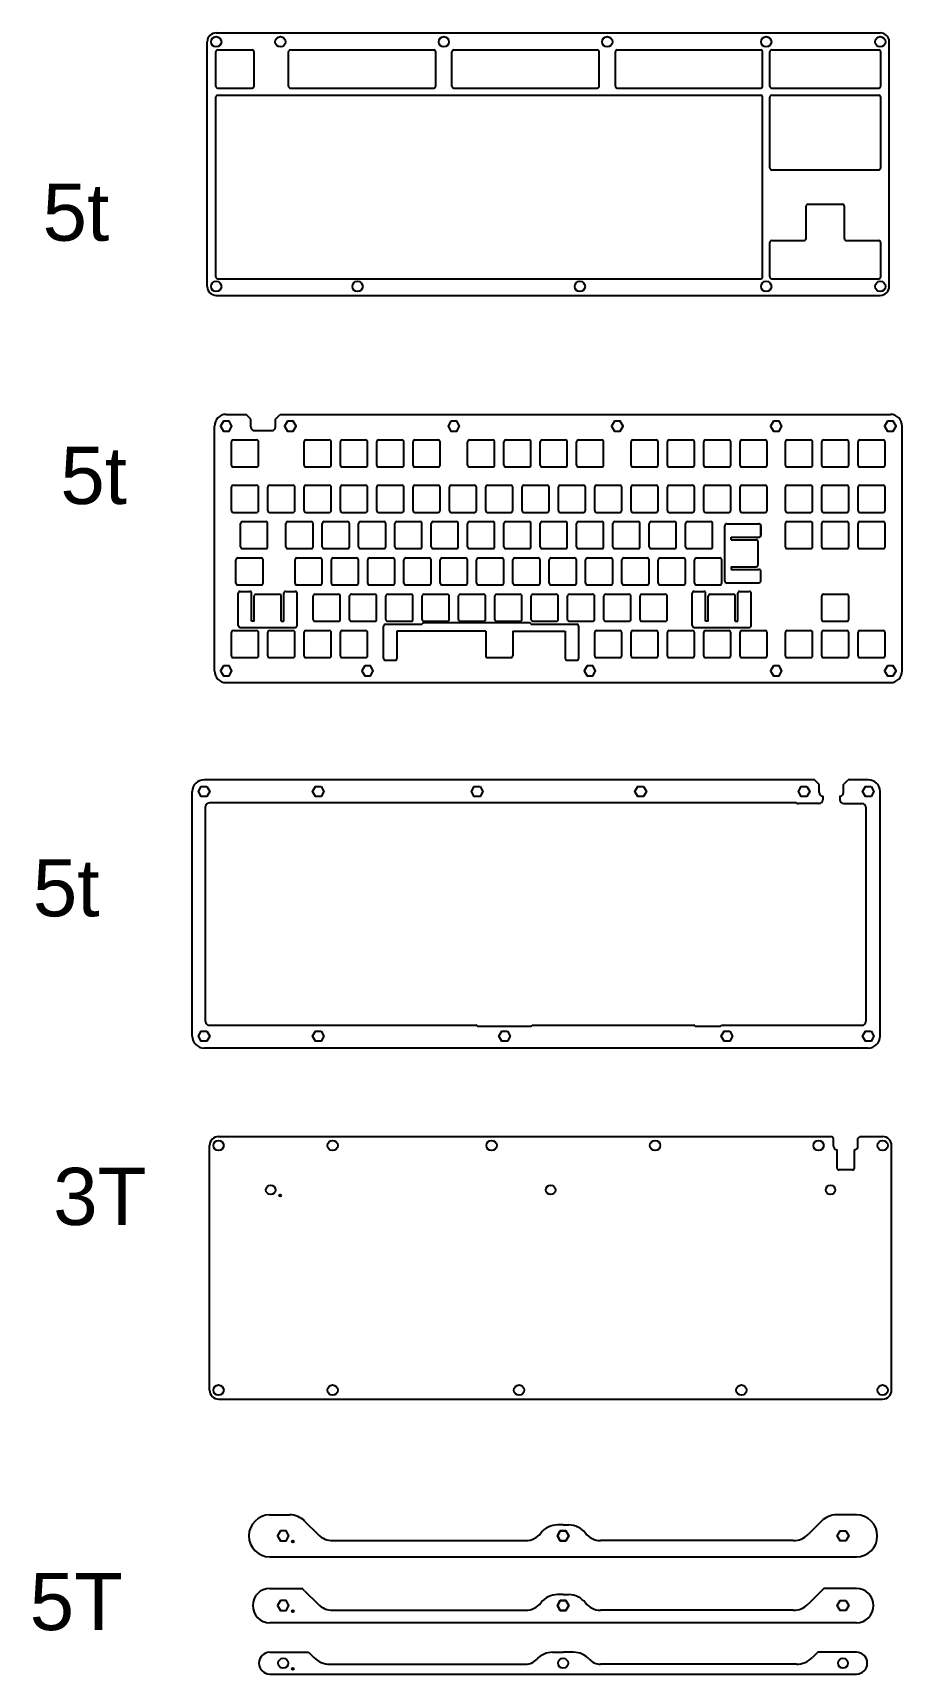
# Model space of a CAD drawing. Header units: millimetres. Extents: x 565 to 1021, y 423 to 1284.
import ezdxf

# ---------------------------------------------------------------- set-up
doc = ezdxf.new("R2010")
doc.units = ezdxf.units.MM
for name, color, linetype in [('받침5t', 40, 'Continuous'), ('상판5t', 10, 'Continuous'), ('중간판5t', 110, 'Continuous'), ('중상판5t', 2, 'Continuous'), ('하판3t', 210, 'Continuous')]:
    doc.layers.add(name, color=color, linetype=linetype)
doc.styles.get("Standard").update_dxf_attribs({"font": 'arial.ttf'})

# ---------------------------------------------------------------- blocks, each defined once
blk = doc.blocks.new('switch hole for acrylic')
for p, q in [((-7.1, -6.1), (-7.1, 6.1)), ((-6.1, 7.1), (6.1, 7.1)), ((7.1, -6.1), (7.1, 6.1)), ((-6.1, -7.1), (6.1, -7.1))]:
    blk.add_line(p, q)
for centre, start, end in [((-6.1, 6.1), 90, 180), ((6.1, 6.1), 0, 90), ((-6.1, -6.1), 180, 270), ((6.1, -6.1), 270, 0)]:
    blk.add_arc(centre, 1, start, end)

msp = doc.modelspace()

# ---------------------------------------------------------------- linework, layer by layer
at = {"layer": '받침5t'}
for p, q in [((689.24, 506.6), (699.68, 506.6)), ((707.46, 503.38), (714.52, 496.32)), ((843.02, 501.35), (840.09, 501.35)), ((843.02, 501.35), (845.95, 501.35)), ((978.58, 503.38), (971.52, 496.32)), ((996.8, 506.6), (986.36, 506.6)), ((722.3, 493.1), (823.4, 493.1)), ((963.74, 493.1), (862.64, 493.1)), ((689.24, 484.6), (996.8, 484.6)), ((689.24, 468.04), (706.01, 468.04)), ((707.46, 466.82), (714.52, 459.76)), ((978.58, 466.82), (971.52, 459.76)), ((996.8, 468.04), (980.03, 468.04)), ((722.3, 456.54), (823.4, 456.54)), ((843.02, 464.79), (840.09, 464.79)), ((843.02, 464.79), (845.95, 464.79)), ((963.74, 456.54), (862.64, 456.54)), ((996.8, 450.04), (689.24, 450.04)), ((689.24, 434.54), (709.49, 434.54)), ((709.49, 434.54), (712.22, 431.8)), ((837.49, 434.54), (843.02, 434.54)), ((848.55, 434.54), (843.02, 434.54)), ((976.55, 434.54), (973.82, 431.8)), ((996.8, 434.54), (976.55, 434.54)), ((689.24, 423.04), (996.8, 423.04)), ((720.71, 428.29), (823.4, 428.29)), ((965.33, 428.29), (862.64, 428.29))]:
    msp.add_line(p, q, dxfattribs=at)
for points in [[(694.74, 498.2), (693.24, 495.6), (694.74, 493), (697.74, 493), (699.24, 495.6), (697.74, 498.2)], [(841.52, 498.2), (840.02, 495.6), (841.52, 493), (844.52, 493), (846.02, 495.6), (844.52, 498.2)], [(844.52, 498.2), (846.02, 495.6), (844.52, 493), (841.52, 493), (840.02, 495.6), (841.52, 498.2)], [(991.3, 498.2), (992.8, 495.6), (991.3, 493), (988.3, 493), (986.8, 495.6), (988.3, 498.2)], [(694.74, 461.64), (693.24, 459.04), (694.74, 456.44), (697.74, 456.44), (699.24, 459.04), (697.74, 461.64)], [(841.52, 461.64), (840.02, 459.04), (841.52, 456.44), (844.52, 456.44), (846.02, 459.04), (844.52, 461.64)], [(844.52, 461.64), (846.02, 459.04), (844.52, 456.44), (841.52, 456.44), (840.02, 459.04), (841.52, 461.64)], [(991.3, 461.64), (992.8, 459.04), (991.3, 456.44), (988.3, 456.44), (986.8, 459.04), (988.3, 461.64)]]:
    msp.add_lwpolyline(points, close=True, dxfattribs=at)
for centre, radius in [((701.24, 492.6), 0.5), ((701.24, 456.04), 0.5), ((696.24, 428.79), 2.6), ((843.02, 428.79), 2.6), ((843.02, 428.79), 2.6), ((989.8, 428.79), 2.6), ((701.24, 425.79), 0.5)]:
    msp.add_circle(centre, radius, dxfattribs=at)
for centre, radius, start, end in [((689.24, 495.6), 11, 90, 270), ((699.68, 495.6), 11, 45, 90), ((840.09, 490.35), 11, 90, 142.6168), ((845.95, 490.35), 11, 37.3832, 90), ((986.36, 495.6), 11, 90, 135), ((996.8, 495.6), 11, 270, 90), ((722.3, 504.1), 11, 225, 270), ((823.4, 503.1), 10, 270, 322.6168), ((862.64, 503.1), 10, 217.3832, 270), ((963.74, 504.1), 11, 270, 315), ((689.24, 459.04), 9, 90, 270), ((699.68, 459.04), 11, 45, 54.9032), ((986.36, 459.04), 11, 125.0968, 135), ((996.8, 459.04), 9, 270, 90), ((722.3, 467.54), 11, 225, 270), ((823.4, 466.54), 10, 270, 322.6168), ((840.09, 453.79), 11, 90, 142.6168), ((845.95, 453.79), 11, 37.3832, 90), ((862.64, 466.54), 10, 217.3832, 270), ((963.74, 467.54), 11, 270, 315), ((689.24, 428.79), 5.75, 90, 270), ((720.71, 440.29), 12, 225, 270), ((823.4, 436.29), 8, 270, 317.85164), ((837.49, 423.54), 11, 90, 137.85164), ((848.55, 423.54), 11, 42.14836, 90), ((862.64, 436.29), 8, 222.14836, 270), ((965.33, 440.29), 12, 270, 315), ((996.8, 428.79), 5.75, 270, 90)]:
    msp.add_arc(centre, radius, start, end, dxfattribs=at)
at = {"layer": '상판5t'}
for p, q in [((661.1, 1284.02), (1009.37, 1284.02)), ((656.4, 1151.01), (656.4, 1279.32)), ((661.9, 1275.07), (679.95, 1275.07)), ((700, 1275.07), (775.2, 1275.07)), ((785.73, 1275.07), (860.93, 1275.07)), ((871.45, 1275.07), (946.65, 1275.07)), ((952.42, 1275.07), (1008.57, 1275.07)), ((1014.07, 1151.01), (1014.07, 1279.32)), ((660.9, 1256.02), (660.9, 1274.07)), ((680.95, 1256.02), (680.95, 1274.07)), ((699, 1256.02), (699, 1274.07)), ((776.2, 1256.02), (776.2, 1274.07)), ((784.73, 1256.02), (784.73, 1274.07)), ((861.93, 1256.02), (861.93, 1274.07)), ((870.45, 1256.02), (870.45, 1274.07)), ((947.65, 1256.02), (947.65, 1274.07)), ((951.42, 1256.02), (951.42, 1274.07)), ((1009.57, 1256.02), (1009.57, 1274.07)), ((660.9, 1156.01), (660.9, 1250.26)), ((661.9, 1255.02), (679.95, 1255.02)), ((661.9, 1251.26), (946.65, 1251.26)), ((700, 1255.02), (775.2, 1255.02)), ((785.73, 1255.02), (860.93, 1255.02)), ((871.45, 1255.02), (946.65, 1255.02)), ((947.65, 1156.01), (947.65, 1250.26)), ((951.42, 1213.16), (951.42, 1250.26)), ((952.42, 1255.02), (1008.57, 1255.02)), ((952.42, 1251.26), (1008.57, 1251.26)), ((1009.57, 1213.16), (1009.57, 1250.26)), ((952.42, 1212.16), (1008.57, 1212.16)), ((970.47, 1176.06), (970.47, 1193.11)), ((971.47, 1194.11), (989.52, 1194.11)), ((990.52, 1176.06), (990.52, 1193.11)), ((951.42, 1156.01), (951.42, 1174.06)), ((952.42, 1175.06), (969.47, 1175.06)), ((991.52, 1175.06), (1008.57, 1175.06)), ((1009.57, 1156.01), (1009.57, 1174.06)), ((661.9, 1155.01), (946.65, 1155.01)), ((952.42, 1155.01), (1008.57, 1155.01)), ((661.1, 1146.31), (1009.37, 1146.31))]:
    msp.add_line(p, q, dxfattribs=at)
for centre in [(661.1, 1279.32), (694.74, 1279.32), (780.47, 1279.32), (866.19, 1279.32), (949.54, 1279.32), (1009.37, 1279.32), (661.1, 1151.01), (735.22, 1151.01), (851.81, 1151.01), (949.54, 1151.01), (1009.37, 1151.01)]:
    msp.add_circle(centre, 2.7, dxfattribs=at)
for centre, radius, start, end in [((661.1, 1279.32), 4.7, 90, 180), ((1009.37, 1279.32), 4.7, 0, 90), ((661.9, 1274.07), 1, 90, 180), ((679.95, 1274.07), 1, 360, 90), ((700, 1274.07), 1, 90, 180), ((775.2, 1274.07), 1, 0, 90), ((785.73, 1274.07), 1, 90, 180), ((860.93, 1274.07), 1, 360, 90), ((871.45, 1274.07), 1, 90, 180), ((946.65, 1274.07), 1, 360, 90), ((952.42, 1274.07), 1, 90, 180), ((1008.57, 1274.07), 1, 360, 90), ((661.9, 1256.02), 1, 180, 270), ((661.9, 1250.26), 1, 90, 180), ((679.95, 1256.02), 1, 270, 360), ((700, 1256.02), 1, 180, 270), ((775.2, 1256.02), 1, 270, 0), ((785.73, 1256.02), 1, 180, 270), ((860.93, 1256.02), 1, 270, 360), ((871.45, 1256.02), 1, 180, 270), ((946.65, 1256.02), 1, 270, 360), ((946.65, 1250.26), 1, 360, 90), ((952.42, 1256.02), 1, 180, 270), ((952.42, 1250.26), 1, 90, 180), ((1008.57, 1256.02), 1, 270, 360), ((1008.57, 1250.26), 1, 360, 90), ((952.42, 1213.16), 1, 180, 270), ((1008.57, 1213.16), 1, 270, 360), ((971.47, 1193.11), 1, 90, 180), ((989.52, 1193.11), 1, 360, 90), ((952.42, 1174.06), 1, 90, 180), ((969.47, 1176.06), 1, 270, 0), ((991.52, 1176.06), 1, 180, 270), ((1008.57, 1174.06), 1, 360, 90), ((661.9, 1156.01), 1, 180, 270), ((946.65, 1156.01), 1, 270, 360), ((952.42, 1156.01), 1, 180, 270), ((1008.57, 1156.01), 1, 270, 360), ((661.1, 1151.01), 4.7, 180, 270), ((1009.37, 1151.01), 4.7, 270, 0)]:
    msp.add_arc(centre, radius, start, end, dxfattribs=at)
at = {"layer": '중간판5t'}
for p, q in [((974.79, 892.21), (654.77, 892.21)), ((977.29, 889.71), (974.79, 892.21)), ((977.29, 885.66), (977.29, 889.71)), ((990.08, 889.71), (992.58, 892.21)), ((990.08, 885.66), (990.08, 889.71)), ((1003.03, 892.21), (992.58, 892.21)), ((648.57, 757.7), (648.57, 886.01)), ((964.7, 880.16), (657.57, 880.16)), ((977.18, 879.76), (966.44, 879.76)), ((979.18, 883.67), (979.18, 881.76)), ((988.18, 883.67), (988.18, 881.76)), ((990.18, 879.76), (999.73, 879.76)), ((1009.23, 757.7), (1009.23, 886.01)), ((655.57, 765.4), (655.57, 878.16)), ((1001.73, 877.76), (1001.73, 765.4)), ((657.57, 763.4), (797.21, 763.4)), ((798.53, 762.9), (825.35, 762.9)), ((826.85, 763.4), (911.51, 763.4)), ((912.83, 762.9), (924.96, 762.9)), ((926.08, 763.4), (999.73, 763.4)), ((1003.03, 751.5), (654.77, 751.5))]:
    msp.add_line(p, q, dxfattribs=at)
for points in [[(656.27, 888.61), (657.77, 886.01), (656.27, 883.41), (653.27, 883.41), (651.77, 886.01), (653.27, 888.61)], [(716.1, 888.61), (717.6, 886.01), (716.1, 883.41), (713.1, 883.41), (711.6, 886.01), (713.1, 888.61)], [(799.45, 888.61), (800.95, 886.01), (799.45, 883.41), (796.44, 883.41), (794.94, 886.01), (796.44, 888.61)], [(885.17, 888.61), (886.67, 886.01), (885.17, 883.41), (882.17, 883.41), (880.67, 886.01), (882.17, 888.61)], [(970.9, 888.61), (972.4, 886.01), (970.9, 883.41), (967.89, 883.41), (966.39, 886.01), (967.89, 888.61)], [(1004.53, 888.61), (1006.03, 886.01), (1004.53, 883.41), (1001.53, 883.41), (1000.03, 886.01), (1001.53, 888.61)], [(656.27, 760.3), (657.77, 757.7), (656.27, 755.1), (653.27, 755.1), (651.77, 757.7), (653.27, 760.3)], [(716.1, 760.3), (717.6, 757.7), (716.1, 755.1), (713.1, 755.1), (711.6, 757.7), (713.1, 760.3)], [(813.83, 760.3), (815.33, 757.7), (813.83, 755.1), (810.82, 755.1), (809.32, 757.7), (810.82, 760.3)], [(930.41, 760.3), (931.92, 757.7), (930.41, 755.1), (927.41, 755.1), (925.91, 757.7), (927.41, 760.3)], [(1004.53, 760.3), (1006.03, 757.7), (1004.53, 755.1), (1001.53, 755.1), (1000.03, 757.7), (1001.53, 760.3)]]:
    msp.add_lwpolyline(points, close=True, dxfattribs=at)
for centre, radius, start, end in [((654.77, 886.01), 6.2, 90, 180), ((1003.03, 886.01), 6.2, 0, 90), ((657.57, 878.16), 2, 90, 180), ((964.7, 878.16), 2, 64.15807, 90), ((966.44, 881.76), 2, 244.15807, 270), ((977.18, 881.76), 2, 270, 0), ((979.29, 885.66), 2, 180, 266.93915), ((988.08, 885.66), 2, 273.06085, 0), ((990.18, 881.76), 2, 180, 270), ((999.73, 877.76), 2, 0, 90), ((654.77, 757.7), 6.2, 180, 270), ((657.57, 765.4), 2, 180, 270), ((797.21, 762.4), 1, 48.59038, 90), ((798.53, 763.9), 1, 228.59038, 270), ((825.35, 765.4), 2.5, 270, 306.8699), ((911.51, 762.4), 1, 48.59038, 90), ((912.83, 763.9), 1, 228.59038, 270), ((924.96, 764.4), 1.5, 270, 318.18969), ((999.73, 765.4), 2, 270, 0), ((1003.03, 757.7), 6.2, 270, 0)]:
    msp.add_arc(centre, radius, start, end, dxfattribs=at)
at = {"layer": '중상판5t'}
for p, q in [((660.17, 949.37), (660.17, 1077.68)), ((666.37, 1083.88), (676.82, 1083.88)), ((679.32, 1081.38), (676.82, 1083.88)), ((679.32, 1077.34), (679.32, 1081.38)), ((692.11, 1081.38), (694.61, 1083.88)), ((692.11, 1077.34), (692.11, 1081.38)), ((694.61, 1083.88), (1014.63, 1083.88)), ((1020.83, 949.37), (1020.83, 1077.68)), ((681.32, 1075.34), (690.11, 1075.34)), ((927.77, 996.58), (927.77, 1025.46)), ((928.77, 1026.46), (945.71, 1026.46)), ((946.71, 1020.46), (946.71, 1025.46)), ((946.71, 1025.46), (946.71, 1020.46)), ((931.13, 1019.46), (945.71, 1019.46)), ((931.13, 1018.12), (931.13, 1019.46)), ((931.13, 1018.12), (944.23, 1018.12)), ((945.23, 1004.92), (945.23, 1017.12)), ((931.13, 1003.92), (931.13, 1002.58)), ((931.13, 1003.92), (944.23, 1003.92)), ((931.13, 1002.58), (945.71, 1002.58)), ((946.71, 996.58), (946.71, 1001.58)), ((673.66, 991.03), (678.66, 991.03)), ((697.54, 991.03), (702.54, 991.03)), ((911.78, 991.03), (916.78, 991.03)), ((928.77, 995.58), (945.71, 995.58)), ((935.66, 991.03), (940.66, 991.03)), ((672.66, 973.09), (672.66, 990.03)), ((679.66, 975.44), (679.66, 990.03)), ((681, 975.44), (681, 988.54)), ((682, 989.54), (694.2, 989.54)), ((695.2, 975.44), (695.2, 988.54)), ((696.54, 975.44), (696.54, 990.03)), ((703.54, 973.09), (703.54, 990.03)), ((910.78, 973.09), (910.78, 990.03)), ((917.78, 975.44), (917.78, 990.03)), ((919.12, 975.44), (919.12, 988.54)), ((920.12, 989.54), (932.32, 989.54)), ((933.32, 975.44), (933.32, 988.54)), ((934.66, 975.44), (934.66, 990.03)), ((941.66, 973.09), (941.66, 990.03)), ((681, 975.44), (679.66, 975.44)), ((695.2, 975.44), (696.54, 975.44)), ((749.89, 973.75), (768.58, 973.75)), ((825.25, 974.45), (770.1, 974.45)), ((826.77, 973.75), (850.14, 973.75)), ((919.12, 975.44), (917.78, 975.44)), ((933.32, 975.44), (934.66, 975.44)), ((673.66, 972.09), (702.54, 972.09)), ((748.89, 955.87), (748.89, 972.75)), ((755.89, 970.09), (755.89, 955.87)), ((802.44, 970.09), (755.89, 970.09)), ((802.44, 970.09), (802.44, 957.29)), ((816.64, 970.09), (844.14, 970.09)), ((816.64, 970.09), (816.64, 957.29)), ((844.14, 970.09), (844.14, 955.87)), ((851.14, 972.75), (851.14, 955.87)), ((911.78, 972.09), (940.66, 972.09)), ((803.44, 956.29), (815.64, 956.29)), ((749.89, 954.87), (754.98, 954.87)), ((845.14, 954.87), (850.14, 954.87)), ((666.37, 943.17), (1014.63, 943.17))]:
    msp.add_line(p, q, dxfattribs=at)
for points in [[(664.87, 1080.28), (663.36, 1077.68), (664.87, 1075.08), (667.87, 1075.08), (669.37, 1077.68), (667.87, 1080.28)], [(698.5, 1080.28), (697, 1077.68), (698.5, 1075.08), (701.51, 1075.08), (703.01, 1077.68), (701.51, 1080.28)], [(784.23, 1080.28), (782.73, 1077.68), (784.23, 1075.08), (787.23, 1075.08), (788.73, 1077.68), (787.23, 1080.28)], [(869.95, 1080.28), (868.45, 1077.68), (869.95, 1075.08), (872.96, 1075.08), (874.46, 1077.68), (872.96, 1080.28)], [(953.3, 1080.28), (951.8, 1077.68), (953.3, 1075.08), (956.3, 1075.08), (957.8, 1077.68), (956.3, 1080.28)], [(1013.13, 1080.28), (1011.63, 1077.68), (1013.13, 1075.08), (1016.13, 1075.08), (1017.63, 1077.68), (1016.13, 1080.28)], [(664.87, 951.97), (663.36, 949.37), (664.87, 946.77), (667.87, 946.77), (669.37, 949.37), (667.87, 951.97)], [(738.98, 951.97), (737.48, 949.37), (738.98, 946.77), (741.99, 946.77), (743.49, 949.37), (741.99, 951.97)], [(855.57, 951.97), (854.07, 949.37), (855.57, 946.77), (858.57, 946.77), (860.07, 949.37), (858.57, 951.97)], [(953.3, 951.97), (951.8, 949.37), (953.3, 946.77), (956.3, 946.77), (957.8, 949.37), (956.3, 951.97)], [(1013.13, 951.97), (1011.63, 949.37), (1013.13, 946.77), (1016.13, 946.77), (1017.63, 949.37), (1016.13, 951.97)]]:
    msp.add_lwpolyline(points, close=True, dxfattribs=at)
for centre, radius, start, end in [((666.37, 1077.68), 6.2, 90, 180), ((681.32, 1077.34), 2, 180, 270), ((690.11, 1077.34), 2, 270, 0), ((1014.63, 1077.68), 6.2, 0, 90), ((928.77, 1025.46), 1, 90, 180), ((945.71, 1025.46), 1, 0, 90), ((945.71, 1025.46), 1, 360, 90), ((944.23, 1017.12), 1, 0, 90), ((945.71, 1020.46), 1, 270, 0), ((944.23, 1004.92), 1, 270, 0), ((945.71, 1001.58), 1, 0, 90), ((673.66, 990.03), 1, 90, 180), ((678.66, 990.03), 1, 360, 90), ((697.54, 990.03), 1, 90, 180), ((702.54, 990.03), 1, 360, 90), ((911.78, 990.03), 1, 90, 180), ((916.78, 990.03), 1, 360, 90), ((928.77, 996.58), 1, 180, 270), ((935.66, 990.03), 1, 90, 180), ((940.66, 990.03), 1, 360, 90), ((945.71, 996.58), 1, 270, 0), ((682, 988.54), 1, 90, 180), ((694.2, 988.54), 1, 0, 90), ((920.12, 988.54), 1, 90, 180), ((932.32, 988.54), 1, 0, 90), ((673.66, 973.09), 1, 180, 270), ((702.54, 973.09), 1, 270, 360), ((749.89, 972.75), 1, 90, 180), ((768.58, 974.75), 1, 270, 319.4584), ((770.1, 973.45), 1, 90, 139.4584), ((825.25, 973.45), 1, 40.5416, 90), ((826.77, 974.75), 1, 220.5416, 270), ((850.14, 972.75), 1, 0, 90), ((911.78, 973.09), 1, 180, 270), ((940.66, 973.09), 1, 270, 0), ((749.89, 955.87), 1, 180, 270), ((754.89, 955.87), 1, 270, 0), ((803.44, 957.29), 1, 180, 270), ((815.64, 957.29), 1, 270, 0), ((845.14, 955.87), 1, 180, 270), ((850.14, 955.87), 1, 270, 0), ((666.37, 949.37), 6.2, 180, 270), ((1014.63, 949.37), 6.2, 270, 0)]:
    msp.add_arc(centre, radius, start, end, dxfattribs=at)
at = {"layer": '하판3t'}
for p, q in [((657.64, 572.04), (657.64, 700.35)), ((662.34, 705.05), (983.86, 705.05)), ((984.86, 704.05), (983.86, 705.05)), ((984.86, 700.01), (984.86, 704.05)), ((986.75, 688.51), (986.75, 698.01)), ((995.75, 688.51), (995.75, 698.01)), ((997.65, 704.05), (998.65, 705.05)), ((997.65, 700.01), (997.65, 704.05)), ((998.65, 705.05), (1010.6, 705.05)), ((1015.3, 572.04), (1015.3, 700.35)), ((994.75, 687.51), (987.75, 687.51)), ((662.34, 567.34), (1010.6, 567.34))]:
    msp.add_line(p, q, dxfattribs=at)
for centre, radius in [((662.34, 700.35), 2.7), ((722.17, 700.35), 2.7), ((805.52, 700.35), 2.7), ((891.24, 700.35), 2.7), ((976.97, 700.35), 2.7), ((1010.6, 700.35), 2.7), ((689.69, 677.08), 2.5), ((694.69, 674.08), 0.5), ((836.47, 677.08), 2.5), ((983.25, 677.08), 2.5), ((662.34, 572.04), 2.7), ((722.17, 572.04), 2.7), ((819.9, 572.04), 2.7), ((936.49, 572.04), 2.7), ((1010.6, 572.04), 2.7)]:
    msp.add_circle(centre, radius, dxfattribs=at)
for centre, radius, start, end in [((662.34, 700.35), 4.7, 90, 180), ((986.86, 700.01), 2, 180, 266.93915), ((995.65, 700.01), 2, 273.06085, 0), ((1010.6, 700.35), 4.7, 0, 90), ((987.75, 688.51), 1, 180, 270), ((994.75, 688.51), 1, 270, 0), ((662.34, 572.04), 4.7, 180, 270), ((1010.6, 572.04), 4.7, 270, 0)]:
    msp.add_arc(centre, radius, start, end, dxfattribs=at)

# ---------------------------------------------------------------- block references
at = {"layer": '중상판5t'}
for p in [(676.19, 1063.41), (714.29, 1063.41), (733.34, 1063.41), (752.39, 1063.41), (771.44, 1063.41), (800.02, 1063.41), (819.07, 1063.41), (838.12, 1063.41), (857.17, 1063.41), (885.74, 1063.41), (904.79, 1063.41), (923.84, 1063.41), (942.89, 1063.41), (966.7, 1063.41), (985.75, 1063.41), (1004.8, 1063.41), (676.19, 1039.59), (695.24, 1039.59), (714.29, 1039.59), (733.34, 1039.59), (752.39, 1039.59), (771.44, 1039.59), (790.49, 1039.59), (809.54, 1039.59), (828.59, 1039.59), (847.64, 1039.59), (866.69, 1039.59), (885.74, 1039.59), (904.79, 1039.59), (923.84, 1039.59), (942.89, 1039.59), (966.7, 1039.59), (985.75, 1039.59), (1004.8, 1039.59), (680.95, 1020.54), (704.77, 1020.54), (723.82, 1020.54), (742.87, 1020.54), (761.92, 1020.54), (780.97, 1020.54), (800.02, 1020.54), (819.07, 1020.54), (838.12, 1020.54), (857.17, 1020.54), (876.22, 1020.54), (895.27, 1020.54), (914.32, 1020.54), (966.7, 1020.54), (985.75, 1020.54), (1004.8, 1020.54), (678.57, 1001.49), (709.53, 1001.49), (728.58, 1001.49), (747.63, 1001.49), (766.68, 1001.49), (785.73, 1001.49), (804.78, 1001.49), (823.83, 1001.49), (842.88, 1001.49), (861.93, 1001.49), (880.98, 1001.49), (900.03, 1001.49), (919.08, 1001.49), (719.05, 982.44), (738.1, 982.44), (757.15, 982.44), (776.2, 982.44), (795.25, 982.44), (814.3, 982.44), (833.35, 982.44), (852.4, 982.44), (871.45, 982.44), (890.5, 982.44), (985.75, 982.44), (676.19, 963.39), (695.24, 963.39), (714.29, 963.39), (733.34, 963.39), (866.69, 963.39), (885.74, 963.39), (904.79, 963.39), (923.84, 963.39), (942.89, 963.39), (966.7, 963.39), (985.75, 963.39), (1004.8, 963.39)]:
    msp.add_blockref('switch hole for acrylic', p, dxfattribs=at)

# ---------------------------------------------------------------- texts
at = {"layer": '받침5t', "insert": (563.26, 476.16), "char_height": 30, "attachment_point": 1}
msp.add_mtext_dynamic_manual_height_columns('5T', width=0.8037, gutter_width=12.5, heights=[0], dxfattribs=at)
at = {"layer": '상판5t', "insert": (570.02, 1204.97), "char_height": 30, "attachment_point": 1}
msp.add_mtext_dynamic_manual_height_columns('5t', width=0.8037, gutter_width=12.5, heights=[0], dxfattribs=at)
at = {"layer": '중간판5t', "insert": (564.93, 850.55), "char_height": 30, "attachment_point": 1}
msp.add_mtext_dynamic_manual_height_columns('5t', width=0.8037, gutter_width=12.5, heights=[0], dxfattribs=at)
at = {"layer": '중상판5t', "insert": (579.37, 1066.86), "char_height": 30, "attachment_point": 1}
msp.add_mtext_dynamic_manual_height_columns('5t', width=0.8037, gutter_width=12.5, heights=[0], dxfattribs=at)
at = {"layer": '하판3t', "insert": (575.61, 688.65), "char_height": 30, "attachment_point": 1}
msp.add_mtext_dynamic_manual_height_columns('3T', width=0.8037, gutter_width=12.5, heights=[0], dxfattribs=at)

doc.saveas('drawing.dxf')
